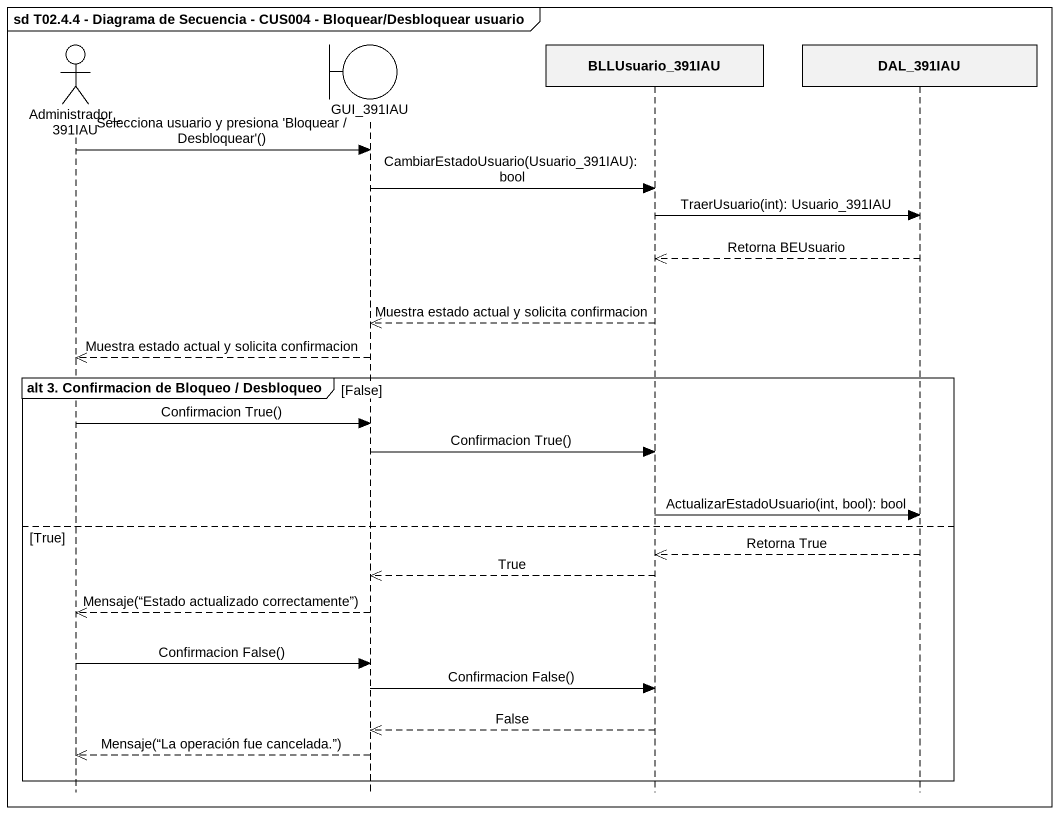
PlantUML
@startuml
mainframe sd T02.4.4 - Diagrama de Secuencia - CUS004 - Bloquear/Desbloquear usuario
hide footbox
actor Administrador_391IAU
boundary GUI_391IAU
participant BLLUsuario_391IAU
participant DAL_391IAU

Administrador_391IAU -> GUI_391IAU : Selecciona usuario y presiona 'Bloquear / Desbloquear'()
GUI_391IAU -> BLLUsuario_391IAU : CambiarEstadoUsuario(Usuario_391IAU): bool
BLLUsuario_391IAU -> DAL_391IAU : TraerUsuario(int): Usuario_391IAU
DAL_391IAU -->> BLLUsuario_391IAU : Retorna BEUsuario
BLLUsuario_391IAU -->> GUI_391IAU : Muestra estado actual y solicita confirmacion
GUI_391IAU -->> Administrador_391IAU : Muestra estado actual y solicita confirmacion
group alt 3. Confirmacion de Bloqueo / Desbloqueo [False]
  Administrador_391IAU -> GUI_391IAU : Confirmacion True()
  GUI_391IAU -> BLLUsuario_391IAU : Confirmacion True()
  BLLUsuario_391IAU -> DAL_391IAU : ActualizarEstadoUsuario(int, bool): bool
else True
  DAL_391IAU -->> BLLUsuario_391IAU : Retorna True
  BLLUsuario_391IAU -->> GUI_391IAU : True
  GUI_391IAU -->> Administrador_391IAU : Mensaje(“Estado actualizado correctamente”)
  Administrador_391IAU -> GUI_391IAU : Confirmacion False()
  GUI_391IAU -> BLLUsuario_391IAU : Confirmacion False()
  BLLUsuario_391IAU -->> GUI_391IAU : False
  GUI_391IAU -->> Administrador_391IAU : Mensaje(“La operación fue cancelada.”)
end
@enduml
